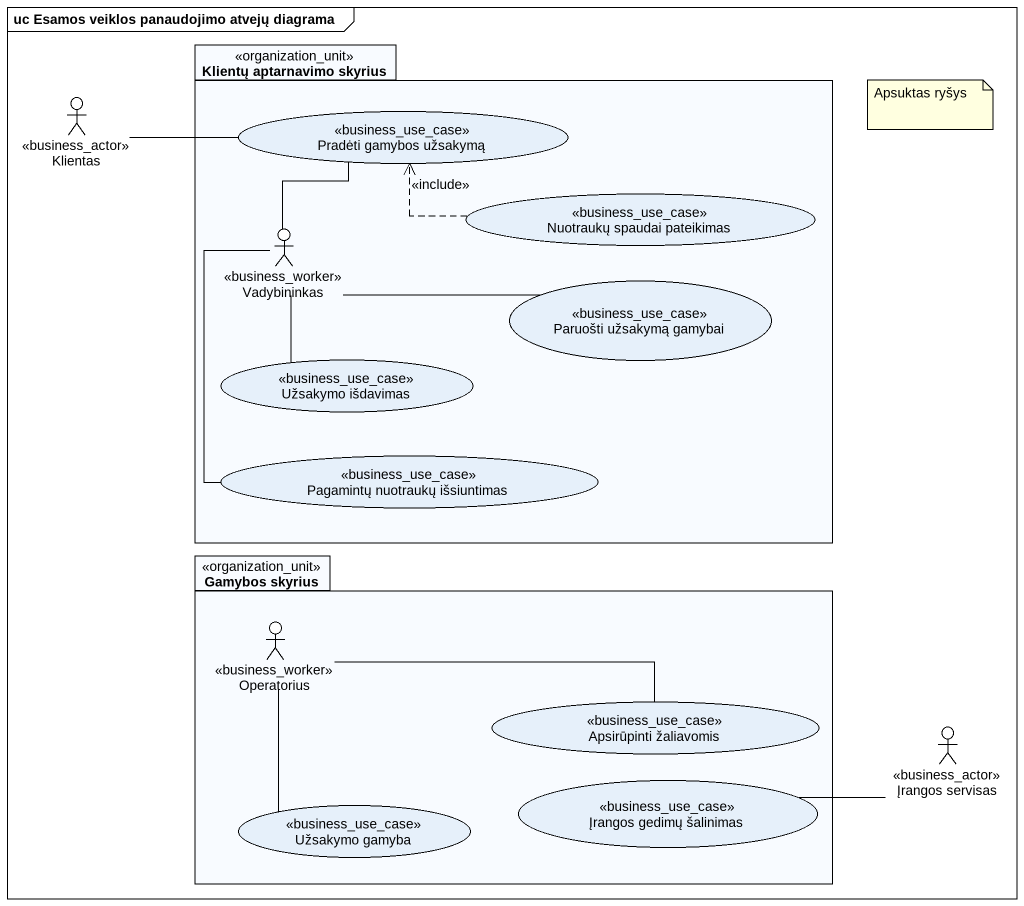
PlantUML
@startuml
mainframe uc Esamos veiklos panaudojimo atvejų diagrama
actor Klientas <<business_actor>>
package "Klientų aptarnavimo skyrius" as Klientų_aptarnavimo_skyrius <<organization_unit>> {
  usecase "Pradėti gamybos užsakymą" as Pradėti_gamybos_užsakymą <<business_use_case>>
  usecase "Nuotraukų spaudai pateikimas" as Nuotraukų_spaudai_pateikimas <<business_use_case>>
  actor Vadybininkas <<business_worker>>
  usecase "Paruošti užsakymą gamybai" as Paruošti_užsakymą_gamybai <<business_use_case>>
  usecase "Užsakymo išdavimas" as Užsakymo_išdavimas <<business_use_case>>
  usecase "Pagamintų nuotraukų išsiuntimas" as Pagamintų_nuotraukų <<business_use_case>>
}
package "Gamybos skyrius" as Gamybos_skyrius <<organization_unit>> {
  actor Operatorius <<business_worker>>
  usecase "Apsirūpinti žaliavomis" as Apsirūpinti_žaliavomis <<business_use_case>>
  usecase "Užsakymo gamyba" as Užsakymo_gamyba <<business_use_case>>
  usecase "Įrangos gedimų šalinimas" as Įrangos_gedimų_šalinimas <<business_use_case>>
}
actor "Įrangos servisas" as Įrangos_servisas <<business_actor>>
Klientas -right- Pradėti_gamybos_užsakymą
Pradėti_gamybos_užsakymą -- Vadybininkas
Nuotraukų_spaudai_pateikimas .left.> Pradėti_gamybos_užsakymą : <<include>>
Vadybininkas -right- Paruošti_užsakymą_gamybai
Vadybininkas -- Užsakymo_išdavimas
Vadybininkas -- Pagamintų_nuotraukų
Operatorius -right- Apsirūpinti_žaliavomis
Operatorius -- Užsakymo_gamyba
Įrangos_servisas -left- Įrangos_gedimų_šalinimas
note as N1
  Apsuktas ryšys
end note
@enduml
